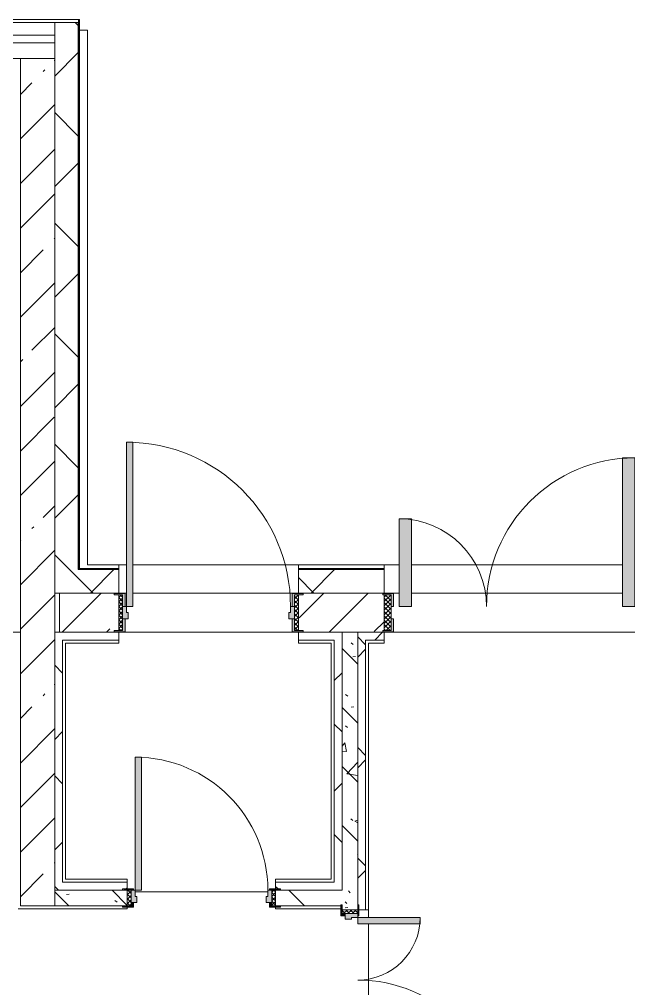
# Model space of a CAD drawing. Header units: millimetres. Extents: x -4005 to 195566, y -8553 to 29000.
# Drawn here: x 145437 to 149338, y 21150 to 27350 of the extents above; entities that cross this region are included whole.
import ezdxf

# ---------------------------------------------------------------- set-up
doc = ezdxf.new("R2010")
doc.units = ezdxf.units.MM
for name, color, linetype, lineweight, true_color in [('A-DOOR-2', 7, 'Continuous', 5, 0xaaaaaa), ('A-DOOR-3', 7, 'Continuous', 5, 0xe2e2e2), ('A-DOOR-FRAM-2', 7, 'Continuous', 5, 0xe2e2e2), ('A-DOOR-FRAM-3', 7, 'Continuous', 5, 0xaaaaaa), ('A-FLOR-2', 7, 'Continuous', 5, 0xaaaaaa), ('I-WALL-8', 7, 'Continuous', 5, 0x787878)]:
    doc.layers.add(name, color=color, linetype=linetype, lineweight=lineweight, true_color=true_color)
for name, color, linetype, lineweight in [('A-WALL', 7, 'Continuous', 9), ('A-WALL-2', 7, 'Continuous', 5), ('I-WALL-6', 7, 'Continuous', 5)]:
    doc.layers.add(name, color=color, linetype=linetype, lineweight=lineweight)
pattern_1 = [(45, (60693.44, 0), (-353.5534, 353.5534), []), (135, (60693.44, 0), (-353.5534, -353.5534), [])]
pattern_2 = [(45, (60693.44, 0), (-285.1231, 285.1231), []), (45, (60978.57, 0), (-285.1231, 285.1231), [504.031, -100.806, 16.764, -84.042])]
pattern_3 = [(135, (60693.44, 0), (-377.1708, -377.1708), [533.4, -88.9, 17.78, -88.9]), (135, (60693.44, 376.94), (-377.1708, -377.1708), []), (50, (60693.44, 0), (637.6445, -55.7866), [66.675, -733.425]), (355, (60693.44, 0), (-123.3494, 668.699), [53.34, -586.74]), (100.451, (60746.6, -4.65), (514.299, 612.908), [56.665, -623.315]), (46.184, (60693.44, 177.8), (948.7764, -147.15), [100.012, -1100.137]), (96.636, (60772.5, 165.5), (830.909, 865.997), [84.998, -934.973]), (351.184, (60693.4, 177.8), (830.918, 865.988), [80.01, -880.11]), (21, (60782.34, 133.35), (530.6506, -357.9283), [66.675, -733.425]), (326, (60782.34, 133.35), (216.308, 644.6585), [53.34, -586.74]), (71.451, (60826.57, 103.5), (746.9596, 286.7243), [56.665, -623.315]), (37.5, (60693.44, 0), (10.81053, 295.9426), [16.764, -562.864, 16.764, -578.866, -588.962]), (37.5, (60693.44, 0), (10.81053, 295.9426), [-1175.258, 16.764, -572.198]), (7.5, (60693.44, 0), (233.8692, 350.6318), [16.764, -322.834, 16.764, -549.529, -224.472]), (7.5, (60693.44, 0), (233.8692, 350.6318), [-905.891, 16.764, -207.708]), (327.5, (60495.2, 0), (474.5678, -20.0513), [16.764, -205.486, 16.764, -676.656, -920.115]), (327.5, (60495.2, 0), (474.5678, -20.0513), [-915.67, 16.764, -903.351]), (317.5, (60406.3, 0), (518.4522, 88.9934), [16.764, -272.161, 16.764, -443.738, -653.415]), (317.5, (60406.3, 0), (518.4522, 88.9934), [-749.427, 16.764, -636.651])]

# ---------------------------------------------------------------- blocks, each defined once
blk = doc.blocks.new('110_Дверь_СКБ_2Ст_Внутренняя - ДН-7д_л__ ДОО_Дв_1450x2100h_Загрузочная_ Помещение холодильных камер-21737406-1_4_1_птичка')
at = {"layer": 'A-DOOR-2'}
h = blk.add_hatch(dxfattribs=at)
h.set_pattern_fill('FP_180', color=256, style=0, pattern_type=2)
h.set_pattern_definition([(135, (1471.41, 189.685), (-14.14214, -14.14214), []), (225, (1471.41, 189.685), (14.14214, -14.14214), [])])
h.paths.add_polyline_path([(818.2, -115), (862.5, -115), (862.5, 115), (817.5, 115), (817.5, -115)])
at = {"layer": 'A-DOOR-3'}
for points in [[(687.5, 40), (767.5, 40), (767.5, 990), (687.5, 990), (687.5, 92.1)], [(-742.5, 40), (-662.5, 40), (-662.5, 600), (-742.5, 600), (-742.5, 125)]]:
    blk.add_hatch(color=256, dxfattribs=at).paths.add_polyline_path(points)
h = blk.add_hatch(color=256, dxfattribs=at)
h.paths.add_polyline_path([(817.5, 40), (818.2, 115), (872.5, 115), (872.5, 123), (802.5, 123), (802.5, 40), (812.5, 40)])
h.paths.add_polyline_path([(-777.5, 40), (-777.5, 123), (-847.5, 123), (-844.3, 115), (-792.5, 115), (-792.5, 40)])
h = blk.add_hatch(color=256, dxfattribs=at)
h.paths.add_polyline_path([(872.5, -123), (872.5, -115), (817.5, -115), (812.5, -40), (802.5, -40), (802.5, -123), (862.5, -123)])
h.paths.add_polyline_path([(-792.5, -123), (-777.5, -123), (-777.5, -40), (-792.5, -40), (-792.5, -115), (-847.5, -115), (-842.5, -123), (-794.1, -123)])
at = {"layer": 'A-DOOR-FRAM-3'}
h = blk.add_hatch(dxfattribs=at)
h.set_pattern_fill('FP_181', color=256, style=0, pattern_type=2)
h.set_pattern_definition([(45, (-651.384, 189.685), (-14.1421, 14.1421), []), (135, (-651.384, 189.685), (-14.1421, -14.1421), [])])
h.paths.add_polyline_path([(-792.5, -115), (-792.5, 115), (-837.5, 115), (-837.5, -115)])
at = {"layer": 'A-DOOR-2'}
for p, q in [((767.5, 990), (687.5, 990)), ((687.5, 990), (687.5, 40)), ((767.5, 40), (767.5, 990)), ((-742.5, 600), (-742.5, 40)), ((-662.5, 600), (-742.5, 600)), ((-662.5, 40), (-662.5, 600)), ((-777.5, 123), (-847.5, 123)), ((-847.5, 123), (-847.5, 115)), ((-847.5, 115), (-792.5, 115)), ((-792.5, 115), (-792.5, 40)), ((-777.5, 40), (-777.5, 123)), ((872.5, 123), (802.5, 123)), ((802.5, 123), (802.5, 40)), ((817.5, 40), (817.5, 115)), ((817.5, 115), (872.5, 115)), ((872.5, 115), (872.5, 123)), ((-792.5, 40), (-777.5, 40)), ((-742.5, 40), (-662.5, 40)), ((687.5, 40), (767.5, 40)), ((802.5, 40), (817.5, 40)), ((-777.5, -40), (-792.5, -40)), ((-792.5, -40), (-792.5, -115)), ((-777.5, -123), (-777.5, -40)), ((817.5, -40), (802.5, -40)), ((802.5, -40), (802.5, -123)), ((817.5, -115), (817.5, -40)), ((-847.5, -115), (-847.5, -123)), ((-792.5, -115), (-847.5, -115)), ((-847.5, -123), (-777.5, -123)), ((802.5, -123), (872.5, -123)), ((872.5, -115), (817.5, -115)), ((872.5, -123), (872.5, -115))]:
    blk.add_line(p, q, dxfattribs=at)
for centre, radius, start, end in [((767.5, 40), 950, 90, 180), ((-742.5, 40), 560, 0, 90)]:
    blk.add_arc(centre, radius, start, end, dxfattribs=at)
at = {"layer": 'A-DOOR-FRAM-3'}
for p, q in [((-792.5, 115), (-837.5, 115)), ((-837.5, 115), (-837.5, -115)), ((-792.5, -115), (-792.5, 115)), ((862.5, 115), (817.5, 115)), ((817.5, 115), (817.5, -115)), ((862.5, -115), (862.5, 115)), ((-837.5, -115), (-792.5, -115)), ((817.5, -115), (862.5, -115))]:
    blk.add_line(p, q, dxfattribs=at)
blk = doc.blocks.new('110_Дверь_СКБ_1Ст_Внутренняя1 - ДН-6д_ ДОО_Дв_1150x2100-24253098-1_4_1_птичка')
at = {"layer": 'A-DOOR-2'}
h = blk.add_hatch(dxfattribs=at)
h.set_pattern_fill('FP_184', color=256, style=0, pattern_type=2)
h.set_pattern_definition([(135, (1726.41, 189.685), (-14.14214, -14.14214), []), (225, (1726.41, 189.685), (14.14214, -14.14214), [])])
h.paths.add_polyline_path([(587.5, -115), (587.5, 115), (562.5, 115), (562.5, -115)])
at = {"layer": 'A-DOOR-3'}
h = blk.add_hatch(color=256, dxfattribs=at)
h.paths.add_polyline_path([(-537.5, 40), (-522.5, 40), (-522.5, 123), (-592.5, 123), (-592.5, 115), (-537.5, 115), (-537.5, 102.5)])
h.paths.add_polyline_path([(562.5, 40), (562.5, 115), (617.5, 115), (617.5, 123), (547.5, 123), (547.5, 40)])
h = blk.add_hatch(color=256, dxfattribs=at)
h.paths.add_polyline_path([(-502.5, -40), (-502.5, 0), (-512.5, 0), (-512.5, 40), (-537.5, 40), (-537.5, -40), (-512.5, -40)])
h.paths.add_polyline_path([(562.5, -40), (562.5, 40), (537.5, 40), (537.5, 0), (527.5, 0), (527.5, -40), (537.5, -40)])
h = blk.add_hatch(color=256, dxfattribs=at)
h.paths.add_polyline_path([(617.5, -123), (617.5, -115), (562.5, -115), (562.5, -40), (547.5, -40), (547.5, -123), (587.5, -123)])
h.paths.add_polyline_path([(-537.5, -123), (-522.5, -119.1), (-522.5, -40), (-537.5, -40), (-537.5, -115), (-592.5, -115), (-592.5, -123), (-548.9, -123)])
at = {"layer": 'A-DOOR-FRAM-2'}
blk.add_hatch(color=256, dxfattribs=at).paths.add_polyline_path([(-472.5, 40), (-472.5, 1090), (-512.5, 1090), (-512.5, 40)])
at = {"layer": 'A-DOOR-FRAM-3'}
h = blk.add_hatch(dxfattribs=at)
h.set_pattern_fill('FP_185', color=256, style=0, pattern_type=2)
h.set_pattern_definition([(45, (-396.384, 189.685), (-14.1421, 14.1421), []), (135, (-396.384, 189.685), (-14.1421, -14.1421), [])])
h.paths.add_polyline_path([(-537.5, -115), (-537.5, 115), (-562.5, 115), (-562.5, -115)])
at = {"layer": 'A-DOOR-2'}
for p, q in [((-512.5, 1090), (-512.5, 40)), ((-472.5, 1090), (-512.5, 1090)), ((-472.5, 40), (-472.5, 1090)), ((-522.5, 123), (-592.5, 123)), ((-592.5, 123), (-592.5, 115)), ((-592.5, 115), (-537.5, 115)), ((-537.5, 115), (-537.5, 40)), ((-522.5, 40), (-522.5, 123)), ((617.5, 123), (547.5, 123)), ((547.5, 123), (547.5, 40)), ((562.5, 40), (562.5, 115)), ((562.5, 115), (617.5, 115)), ((617.5, 115), (617.5, 123)), ((-537.5, 40), (-522.5, 40)), ((-512.5, 40), (-472.5, 40)), ((547.5, 40), (562.5, 40)), ((-522.5, -40), (-537.5, -40)), ((-537.5, -40), (-537.5, -115)), ((-522.5, -123), (-522.5, -40)), ((562.5, -40), (547.5, -40)), ((547.5, -40), (547.5, -123)), ((562.5, -115), (562.5, -40)), ((-592.5, -115), (-592.5, -123)), ((-537.5, -115), (-592.5, -115)), ((-592.5, -123), (-522.5, -123)), ((547.5, -123), (617.5, -123)), ((617.5, -115), (562.5, -115)), ((617.5, -123), (617.5, -115))]:
    blk.add_line(p, q, dxfattribs=at)
blk.add_arc((-512.5, 40), 1050, 360, 90, dxfattribs=at)
at = {"layer": 'A-DOOR-FRAM-3'}
for p, q in [((-537.5, 115), (-562.5, 115)), ((-562.5, 115), (-562.5, -115)), ((-537.5, -115), (-537.5, 115)), ((587.5, 115), (562.5, 115)), ((562.5, 115), (562.5, -115)), ((587.5, -115), (587.5, 115)), ((-512.5, 40), (-537.5, 40)), ((-537.5, 40), (-537.5, -40)), ((-512.5, 0), (-512.5, 40)), ((-502.5, 0), (-512.5, 0)), ((-502.5, -40), (-502.5, 0)), ((537.5, 0), (527.5, 0)), ((527.5, 0), (527.5, -40)), ((537.5, 40), (537.5, 0)), ((562.5, 40), (537.5, 40)), ((562.5, -40), (562.5, 40)), ((-537.5, -40), (-502.5, -40)), ((527.5, -40), (562.5, -40)), ((-562.5, -115), (-537.5, -115)), ((562.5, -115), (587.5, -115))]:
    blk.add_line(p, q, dxfattribs=at)
blk = doc.blocks.new('110_Дверь_СКБ_1Ст_Внутренняя1 - Д-8_п_ 950x2100h_охрана 2-32213875-1_4_1_птичка')
at = {"layer": 'A-DOOR-2'}
h = blk.add_hatch(dxfattribs=at)
h.set_pattern_fill('FP_186', color=256, style=0, pattern_type=2)
h.set_pattern_definition([(135, (1826.41, 114.685), (-14.14214, -14.14214), []), (225, (1826.41, 114.685), (14.14214, -14.14214), [])])
h.paths.add_polyline_path([(487.5, -50), (487.5, 50), (462.5, 50), (465.3, -50)])
at = {"layer": 'A-DOOR-3'}
h = blk.add_hatch(color=256, dxfattribs=at)
h.paths.add_polyline_path([(-437.5, -30), (-402.5, -30), (-402.5, 10), (-412.5, 10), (-412.5, 50), (-437.5, 50), (-437.5, 40)])
h.paths.add_polyline_path([(462.5, -30), (462.5, 50), (437.5, 50), (437.5, 10), (427.5, 10), (427.5, -30), (437.5, -30)])
at = {"layer": 'A-DOOR-FRAM-2'}
for points in [[(-372.5, 50), (-372.5, 900), (-412.5, 900), (-412.5, 50)], [(-460, 50), (-422.5, 50), (-422.5, 58), (-492.5, 53.6), (-492.5, 50), (-462.5, 50)], [(487.5, 50), (517.5, 50), (517.5, 58), (447.5, 58), (447.5, 50), (474.8, 50)], [(-492.5, -58), (-422.5, -58), (-422.5, -50), (-492.5, -50)], [(-422.5, -50), (-422.5, -30), (-437.5, -30), (-437.5, -50)], [(462.5, -50), (462.5, -30), (447.5, -30), (447.5, -50)], [(517.5, -58), (517.5, -50), (447.5, -50), (447.5, -58), (494.1, -58)]]:
    blk.add_hatch(color=256, dxfattribs=at).paths.add_polyline_path(points)
at = {"layer": 'A-DOOR-FRAM-3'}
h = blk.add_hatch(dxfattribs=at)
h.set_pattern_fill('FP_187', color=256, style=0, pattern_type=2)
h.set_pattern_definition([(45, (-296.384, 114.685), (-14.1421, 14.1421), []), (135, (-296.384, 114.685), (-14.1421, -14.1421), [])])
h.paths.add_polyline_path([(-437.5, -50), (-437.5, 50), (-462.5, 50), (-462.5, -50), (-456.3, -50)])
at = {"layer": 'A-DOOR-2'}
for p, q in [((-412.5, 900), (-412.5, 50)), ((-372.5, 900), (-412.5, 900)), ((-372.5, 50), (-372.5, 900)), ((-412.5, 50), (-372.5, 50))]:
    blk.add_line(p, q, dxfattribs=at)
blk.add_arc((-412.5, 50), 850, 360, 90, dxfattribs=at)
at = {"layer": 'A-DOOR-FRAM-3'}
for p, q in [((-422.5, 58), (-492.5, 58)), ((-492.5, 58), (-492.5, 50)), ((-492.5, 50), (-422.5, 50)), ((-437.5, 50), (-462.5, 50)), ((-462.5, 50), (-462.5, -50)), ((-412.5, 50), (-437.5, 50)), ((-437.5, 50), (-437.5, -30)), ((-437.5, -50), (-437.5, 50)), ((-422.5, 50), (-437.5, 50)), ((-437.5, 50), (-437.5, 49)), ((-437.5, 49), (-422.5, 49)), ((-422.5, 50), (-422.5, 58)), ((-422.5, 49), (-422.5, 50)), ((-412.5, 10), (-412.5, 50)), ((-402.5, 10), (-412.5, 10)), ((-402.5, -30), (-402.5, 10)), ((437.5, 10), (427.5, 10)), ((427.5, 10), (427.5, -30)), ((437.5, 50), (437.5, 10)), ((462.5, 50), (437.5, 50)), ((517.5, 58), (447.5, 58)), ((447.5, 58), (447.5, 50)), ((462.5, 50), (447.5, 50)), ((447.5, 50), (447.5, 49)), ((447.5, 50), (517.5, 50)), ((447.5, 49), (462.5, 49)), ((462.5, -30), (462.5, 50)), ((487.5, 50), (462.5, 50)), ((462.5, 50), (462.5, -50)), ((462.5, 49), (462.5, 50)), ((487.5, -50), (487.5, 50)), ((517.5, 50), (517.5, 58)), ((-422.5, -50), (-492.5, -50)), ((-492.5, -50), (-492.5, -58)), ((-492.5, -58), (-422.5, -58)), ((-462.5, -50), (-437.5, -50)), ((-437.5, -30), (-402.5, -30)), ((-422.5, -30), (-437.5, -30)), ((-437.5, -30), (-437.5, -50)), ((-437.5, -50), (-422.5, -50)), ((-422.5, -50), (-422.5, -30)), ((-422.5, -58), (-422.5, -50)), ((427.5, -30), (462.5, -30)), ((462.5, -30), (447.5, -30)), ((447.5, -30), (447.5, -50)), ((447.5, -50), (462.5, -50)), ((517.5, -50), (447.5, -50)), ((447.5, -50), (447.5, -58)), ((447.5, -58), (517.5, -58)), ((462.5, -50), (462.5, -30)), ((462.5, -50), (487.5, -50)), ((517.5, -58), (517.5, -50))]:
    blk.add_line(p, q, dxfattribs=at)
blk = doc.blocks.new('110_Дверь_СКБ_2Ст - Д-10а_ СОШ_Дв_1450x2100h_Горячий цех-25784455-1_4_1_птичка')
at = {"layer": 'A-DOOR-2'}
h = blk.add_hatch(dxfattribs=at)
h.set_pattern_fill('FP_191', color=256, style=0, pattern_type=2)
h.set_pattern_definition([(135, (1601.41, 114.685), (-14.14214, -14.14214), []), (225, (1601.41, 114.685), (14.14214, -14.14214), [])])
h.paths.add_polyline_path([(712.5, 50), (687.5, 50), (687.5, -50), (712.5, -50)])
at = {"layer": 'A-DOOR-3'}
for points in [[(662.5, 100), (662.5, 950), (622.5, 950), (622.5, 50), (662.5, 50)], [(-597.5, 98.9), (-597.5, 450), (-637.5, 450), (-637.5, 50), (-597.5, 50)]]:
    blk.add_hatch(color=256, dxfattribs=at).paths.add_polyline_path(points)
h = blk.add_hatch(color=256, dxfattribs=at)
h.paths.add_polyline_path([(687.5, -30), (687.5, 50), (662.5, 50), (662.5, 10), (652.5, 10), (652.5, -30), (662.5, -30)])
h.paths.add_polyline_path([(-627.5, -6), (-627.5, 10), (-637.5, 10), (-637.5, 50), (-662.5, 50), (-662.5, -30), (-627.5, -28.9)])
at = {"layer": 'A-DOOR-FRAM-2'}
for points in [[(-647.5, 58), (-717.5, 58), (-712.5, 50), (-647.5, 50)], [(742.5, 58), (672.5, 58), (672.5, 50), (742.5, 50)], [(-647.5, -50), (-717.5, -53.5), (-712.5, -58), (-647.5, -58)], [(-647.5, -30), (-662.5, -30), (-662.5, -50), (-647.5, -50)], [(687.5, -30), (672.5, -30), (672.5, -50), (687.5, -50)], [(742.5, -50), (672.5, -50), (672.5, -58), (742.5, -58)]]:
    blk.add_hatch(color=256, dxfattribs=at).paths.add_polyline_path(points)
at = {"layer": 'A-DOOR-FRAM-3'}
h = blk.add_hatch(dxfattribs=at)
h.set_pattern_fill('FP_192', color=256, style=0, pattern_type=2)
h.set_pattern_definition([(45, (-521.384, 114.685), (-14.1421, 14.1421), []), (135, (-521.384, 114.685), (-14.1421, -14.1421), [])])
h.paths.add_polyline_path([(-662.5, -24.2), (-662.5, 50), (-687.5, 50), (-687.5, -50), (-662.5, -50)])
at = {"layer": 'A-DOOR-2'}
for p, q in [((662.5, 950), (622.5, 950)), ((622.5, 950), (622.5, 50)), ((662.5, 50), (662.5, 950)), ((-637.5, 450), (-637.5, 50)), ((-597.5, 450), (-637.5, 450)), ((-597.5, 50), (-597.5, 450)), ((-637.5, 50), (-597.5, 50)), ((622.5, 50), (662.5, 50))]:
    blk.add_line(p, q, dxfattribs=at)
for centre, radius, start, end in [((662.5, 50), 900, 90, 180), ((-637.5, 50), 400, 0, 90)]:
    blk.add_arc(centre, radius, start, end, dxfattribs=at)
at = {"layer": 'A-DOOR-FRAM-3'}
for p, q in [((-647.5, 58), (-717.5, 58)), ((-717.5, 58), (-717.5, 50)), ((-717.5, 50), (-647.5, 50)), ((-662.5, 50), (-687.5, 50)), ((-687.5, 50), (-687.5, -50)), ((-637.5, 50), (-662.5, 50)), ((-662.5, 50), (-662.5, -30)), ((-662.5, -50), (-662.5, 50)), ((-647.5, 50), (-647.5, 58)), ((-637.5, 10), (-637.5, 50)), ((-627.5, 10), (-637.5, 10)), ((-627.5, -30), (-627.5, 10)), ((662.5, 10), (652.5, 10)), ((652.5, 10), (652.5, -30)), ((662.5, 50), (662.5, 10)), ((687.5, 50), (662.5, 50)), ((742.5, 58), (672.5, 58)), ((672.5, 58), (672.5, 50)), ((672.5, 50), (742.5, 50)), ((687.5, -30), (687.5, 50)), ((712.5, 50), (687.5, 50)), ((687.5, 50), (687.5, -50)), ((712.5, -50), (712.5, 50)), ((742.5, 50), (742.5, 58)), ((-647.5, -50), (-717.5, -50)), ((-717.5, -50), (-717.5, -58)), ((-717.5, -58), (-647.5, -58)), ((-687.5, -50), (-662.5, -50)), ((-662.5, -30), (-627.5, -30)), ((-647.5, -30), (-662.5, -30)), ((-662.5, -30), (-662.5, -50)), ((-662.5, -50), (-647.5, -50)), ((-647.5, -50), (-647.5, -30)), ((-647.5, -58), (-647.5, -50)), ((652.5, -30), (687.5, -30)), ((687.5, -30), (672.5, -30)), ((672.5, -30), (672.5, -50)), ((672.5, -50), (687.5, -50)), ((742.5, -50), (672.5, -50)), ((672.5, -50), (672.5, -58)), ((672.5, -58), (742.5, -58)), ((687.5, -50), (687.5, -30)), ((687.5, -50), (712.5, -50)), ((742.5, -58), (742.5, -50))]:
    blk.add_line(p, q, dxfattribs=at)

msp = doc.modelspace()

# ---------------------------------------------------------------- hatches: boundary and pattern name
at = {"layer": 'A-WALL-2'}
h = msp.add_hatch(dxfattribs=at)
h.set_pattern_fill('FP_172', color=256, style=0, pattern_type=2)
h.set_pattern_definition(pattern_1)
h.paths.add_polyline_path([(145693.4, 23680), (145813.4, 23680), (145813.4, 27330), (145663.4, 27330), (145663.4, 23680)])
h = msp.add_hatch(dxfattribs=at)
h.set_pattern_fill('FP_172', color=256, style=0, pattern_type=2)
h.set_pattern_definition(pattern_1)
h.paths.add_polyline_path([(145443.4, 27200), (145663.4, 27200), (145663.4, 27250), (141043.4, 27250), (141043.4, 27200), (145441.7, 27200)])
h.paths.add_polyline_path([(127803.4, 27200), (127803.4, 27250), (126853.4, 27250), (126853.4, 27200), (127453.4, 27200)])
h.paths.add_polyline_path([(131003.4, 27200), (131503.4, 27200), (131503.4, 27250), (128903.4, 27250), (128903.4, 27200), (128977.5, 27200)])
h.paths.add_polyline_path([(133603.4, 27200), (134943.4, 27200), (134943.4, 27250), (133603.4, 27250), (133603.4, 27210)])
h.paths.add_polyline_path([(137943.4, 27200), (137943.4, 27250), (137043.4, 27250), (137043.4, 27200), (137443.4, 27200)])
h.paths.add_polyline_path([(121453.4, 27200), (121753.4, 27200), (121753.4, 27250), (120698.4, 27250), (120698.4, 27200)])
h.paths.add_polyline_path([(118398.4, 27200), (118398.4, 27250), (117553.4, 27250), (117553.4, 27200), (118243.4, 27200)])
h.paths.add_polyline_path([(114853.4, 27200), (115453.4, 27200), (115453.4, 27250), (114553.4, 27250), (114553.4, 27200)])
h.paths.add_polyline_path([(112196.6, 27200), (112453.4, 27200), (112453.4, 27250), (111553.4, 27250), (111553.4, 27200)])
h.paths.add_polyline_path([(109050.2, 27200), (109453.4, 27200), (109453.4, 27250), (108353.4, 27250), (108353.4, 27200), (108853.4, 27200)])
h.paths.add_polyline_path([(103806.2, 27200), (105253.4, 27200), (105253.4, 27250), (102853.4, 27250), (102853.4, 27200), (103473.4, 27200)])
h = msp.add_hatch(dxfattribs=at)
h.set_pattern_fill('FP_172', color=256, style=0, pattern_type=2)
h.set_pattern_definition(pattern_1)
h.paths.add_polyline_path([(103453.4, 27100), (105253.4, 27100), (105253.4, 27200), (102853.4, 27200), (102853.4, 27100)])
h.paths.add_polyline_path([(114553.4, 27100), (115453.4, 27100), (115453.4, 27200), (114553.4, 27200), (114553.4, 27140)])
h.paths.add_polyline_path([(144793.4, 27100), (145663.4, 27100), (145658.9, 27200), (141043.4, 27198.1), (141043.4, 27100), (144709.5, 27100)])
h.paths.add_polyline_path([(112293.4, 27100), (112453.4, 27100), (112453.4, 27200), (111553.4, 27200), (111553.4, 27100), (112196.6, 27100)])
h.paths.add_polyline_path([(117553.4, 27100), (118398.4, 27100), (118398.4, 27200), (117553.4, 27200), (117553.4, 27140)])
h.paths.add_polyline_path([(120698.4, 27100), (121753.4, 27100), (121753.4, 27200), (120698.4, 27200), (120698.4, 27140)])
h.paths.add_polyline_path([(126853.4, 27100), (127771.4, 27102), (127771.4, 27110), (127803.4, 27110), (127803.4, 27200), (126853.4, 27200), (126853.4, 27140)])
h.paths.add_polyline_path([(109453.4, 27100), (109453.4, 27200), (108353.4, 27200), (108353.4, 27100), (109050.2, 27100)])
h.paths.add_polyline_path([(137443.4, 27100), (137943.4, 27100), (137943.4, 27200), (137043.4, 27200), (137043.4, 27100), (137367.9, 27100)])
h.paths.add_polyline_path([(134233.4, 27100), (134943.4, 27100), (134943.4, 27200), (133603.4, 27200), (133603.4, 27100), (134221.5, 27100)])
h.paths.add_polyline_path([(128903.4, 27100), (131503.4, 27100), (131503.4, 27200), (128903.4, 27200), (128903.4, 27110), (128935.4, 27110), (128935.4, 27102), (128903.4, 27102)])
h = msp.add_hatch(dxfattribs=at)
h.set_pattern_fill('FP_172', color=256, style=0, pattern_type=2)
h.set_pattern_definition(pattern_1)
h.paths.add_polyline_path([(146073.4, 23680), (146073.4, 23830), (145813.4, 23830), (145813.4, 23680), (145821.4, 23680)])
h.paths.add_polyline_path([(147331.5, 23680), (147773.4, 23680), (147773.4, 23830), (147223.4, 23830), (147223.4, 23680)])
h.paths.add_polyline_path([(149548.4, 23680), (149703.4, 23680), (149700.4, 23830), (149473.4, 23830), (149473.4, 23680)])
at = {"layer": 'I-WALL-6'}
h = msp.add_hatch(dxfattribs=at)
h.set_pattern_fill('FP_153', color=256, style=0, pattern_type=2)
h.set_pattern_definition(pattern_2)
h.paths.add_polyline_path([(145663.4, 21680), (145663.4, 27100), (145443.4, 27100), (145443.4, 21680), (145563.4, 21680)])
h = msp.add_hatch(dxfattribs=at)
h.set_pattern_fill('FP_153', color=256, style=0, pattern_type=2)
h.set_pattern_definition(pattern_2)
h.paths.add_polyline_path([(149853.4, 23430), (149853.4, 23680), (149483.4, 23678), (149483.4, 23670), (149473.4, 23670), (149473.4, 23440), (149483.4, 23440), (149483.4, 23432), (149724.2, 23430)])
h.paths.add_polyline_path([(145693.4, 23430), (146043.4, 23432), (146043.4, 23440), (146073.4, 23440), (146073.4, 23670), (146043.4, 23670), (146043.4, 23678), (145693.4, 23680)])
h.paths.add_polyline_path([(147223.4, 23430), (147763.4, 23434), (147763.4, 23440), (147773.4, 23440), (147769.4, 23670), (147763.4, 23670.7), (147763.4, 23678), (147253.4, 23678), (147253.4, 23670), (147223.4, 23670), (147223.4, 23440), (147253.4, 23440), (147253.4, 23432), (147223.4, 23432)])
h = msp.add_hatch(dxfattribs=at)
h.set_pattern_fill('FP_172', color=256, style=0, pattern_type=2)
h.set_pattern_definition(pattern_1)
h.paths.add_polyline_path([(145713.4, 21830), (145713.4, 23430), (145663.4, 23430), (145663.4, 21830), (145713.2, 21830)])
h = msp.add_hatch(dxfattribs=at)
h.set_pattern_fill('FP_172', color=256, style=0, pattern_type=2)
h.set_pattern_definition(pattern_1)
h.paths.add_polyline_path([(147453.4, 21780), (147503.4, 21780), (147503.4, 23430), (147453.4, 23430), (147453.4, 21785.6)])
h = msp.add_hatch(dxfattribs=at)
h.set_pattern_fill('FP_172', color=256, style=0, pattern_type=2)
h.set_pattern_definition(pattern_1)
h.paths.add_polyline_path([(147603.4, 19300), (147653.4, 19300), (147653.4, 20255), (147611.4, 20255), (147611.4, 20225), (147603.4, 20225), (147603.4, 19350)])
h.paths.add_polyline_path([(147653.4, 21655), (147653.4, 23430), (147603.4, 23430), (147603.6, 21685), (147611.4, 21680), (147611.4, 21655)])
h = msp.add_hatch(dxfattribs=at)
h.set_pattern_fill('FP_172', color=256, style=0, pattern_type=2)
h.set_pattern_definition(pattern_1)
h.paths.add_polyline_path([(147653.4, 23380), (147773.4, 23380), (147773.4, 23430), (147653.4, 23430)])
h = msp.add_hatch(dxfattribs=at)
h.set_pattern_fill('FP_172', color=256, style=0, pattern_type=2)
h.set_pattern_definition(pattern_1)
h.paths.add_polyline_path([(146073.4, 21780), (146098.1, 21783.6), (146098.1, 21788), (146128.1, 21788), (146128.1, 21830), (145663.4, 21830), (145663.4, 21780), (146053.1, 21780)])
h.paths.add_polyline_path([(147433.4, 21780), (147453.4, 21780), (147453.4, 21830), (147078.1, 21830), (147078.1, 21788), (147108.1, 21788), (147108.1, 21780), (147400, 21780)])
at = {"layer": 'I-WALL-8'}
h = msp.add_hatch(dxfattribs=at)
h.set_pattern_fill('FP_179', color=256, style=0, pattern_type=2)
h.set_pattern_definition(pattern_3)
h.paths.add_polyline_path([(147603.4, 21780), (147603.4, 23430), (147503.4, 23430), (147503.4, 21780), (147549.6, 21780)])
h = msp.add_hatch(dxfattribs=at)
h.set_pattern_fill('FP_179', color=256, style=0, pattern_type=2)
h.set_pattern_definition(pattern_3)
h.paths.add_polyline_path([(147089, 21680), (147603.4, 21685), (147603.4, 21780), (147078.1, 21780), (147078.1, 21680)])
h.paths.add_polyline_path([(145713.4, 21680), (146128.1, 21680), (146128.1, 21780), (145663.4, 21780), (145663.4, 21680), (145703.4, 21680)])
h = msp.add_hatch(dxfattribs=at)
h.set_pattern_fill('FP_179', color=256, style=0, pattern_type=2)
h.set_pattern_definition(pattern_3)
h.paths.add_polyline_path([(147603.4, 20030), (147603.4, 20255), (147503.4, 20255), (147503.4, 20030)])
h.paths.add_polyline_path([(147603.4, 21655), (147603.4, 21680), (147503.4, 21680), (147503.4, 21655), (147532.7, 21655)])

# ---------------------------------------------------------------- linework, layer by layer
at = {"layer": 'A-FLOR-2'}
for p, q in [((145443.4, 23430), (145393.4, 23430)), ((147028.1, 21770), (146178.1, 21770)), ((146128.1, 21660), (145429.4, 21660)), ((146128.1, 21672), (146128.1, 21660)), ((147078.1, 21660), (147078.1, 21672)), ((147495.4, 21660), (147078.1, 21660)), ((147673.4, 21605), (147673.4, 21655)), ((147673.4, 20345), (147673.4, 21565))]:
    msp.add_line(p, q, dxfattribs=at)
at = {"layer": 'A-WALL'}
for p, q in [((145816.4, 27350), (145816.4, 23833)), ((145816.4, 27330), (141043.4, 27330)), ((145663.4, 27100), (145663.4, 27330)), ((145813.4, 23830), (145813.4, 27330)), ((145663.4, 27250), (141043.4, 27250)), ((145663.4, 27200), (141043.4, 27200)), ((145813.4, 23830), (146073.4, 23830)), ((145816.4, 23833), (146073.4, 23833)), ((147223.4, 23833), (147773.4, 23833)), ((147223.4, 23830), (147773.4, 23830)), ((145813.4, 23680), (146073.4, 23680)), ((147773.4, 23680), (147223.4, 23680)), ((146073.4, 23430), (145713.4, 23430)), ((145713.4, 23380), (145713.4, 21830)), ((145713.4, 23380), (146073.4, 23380)), ((147453.4, 23430), (147223.4, 23430)), ((147223.4, 23380), (147453.4, 23380)), ((147453.4, 21830), (147453.4, 23380)), ((147603.4, 23430), (147503.4, 23430)), ((147773.4, 23430), (147653.4, 23430)), ((147653.4, 21655), (147653.4, 23380)), ((147653.4, 23380), (147773.4, 23380)), ((145713.4, 21830), (146128.1, 21830)), ((147078.1, 21830), (147453.4, 21830)), ((146098.1, 21780), (145663.4, 21780)), ((145663.4, 21780), (145663.4, 21680)), ((147108.1, 21780), (147453.4, 21780))]:
    msp.add_line(p, q, dxfattribs=at)
at = {"layer": 'A-WALL-2'}
for p, q in [((145663.4, 27350), (137043.4, 27350)), ((145821.4, 27350), (145663.4, 27350)), ((145821.4, 23838), (145821.4, 27350)), ((145821.4, 27280), (145873.4, 27280)), ((145873.4, 27280), (145873.4, 23860)), ((141343.4, 27100), (145663.4, 27100)), ((145663.4, 27100), (145663.4, 23680)), ((146073.4, 23838), (145821.4, 23838)), ((145873.4, 23860), (146123.4, 23860)), ((146073.4, 23680), (146073.4, 23860)), ((146163.4, 23860), (147868.4, 23860)), ((147223.4, 23860), (147223.4, 23680)), ((147773.4, 23838), (147223.4, 23838)), ((147773.4, 23680), (147773.4, 23860)), ((147948.4, 23860), (149298.4, 23860)), ((145663.4, 23680), (145693.4, 23680))]:
    msp.add_line(p, q, dxfattribs=at)
at = {"layer": 'I-WALL-6'}
for p, q in [((145443.4, 27100), (145443.4, 21680)), ((145663.4, 27100), (145443.4, 27100)), ((145663.4, 27100), (145663.4, 21780)), ((145813.4, 23680), (145693.4, 23680)), ((145693.4, 23680), (145693.4, 23430)), ((146073.4, 23680), (146123.4, 23680)), ((146163.4, 23680), (147223.4, 23680)), ((147773.4, 23680), (147868.4, 23680)), ((147948.4, 23680), (149298.4, 23680)), ((145693.4, 23430), (145663.4, 23430)), ((145693.4, 23430), (145713.4, 23430)), ((147223.4, 23430), (146073.4, 23430)), ((146073.4, 23360), (146073.4, 23430)), ((147223.4, 23430), (147223.4, 23360)), ((147503.4, 23430), (147453.4, 23430)), ((147503.4, 23430), (147503.4, 21780)), ((147603.4, 21685), (147603.4, 23430)), ((147653.4, 23430), (147603.4, 23430)), ((149473.4, 23430), (147773.4, 23430)), ((147773.4, 23360), (147773.4, 23430)), ((145733.4, 21850), (145733.4, 23360)), ((145733.4, 23360), (146073.4, 23360)), ((147223.4, 23360), (147433.4, 23360)), ((147433.4, 23360), (147433.4, 21850)), ((147673.4, 21655), (147673.4, 23360)), ((147673.4, 23360), (147773.4, 23360)), ((146128.1, 21850), (145733.4, 21850)), ((146128.1, 21788), (146128.1, 21850)), ((147433.4, 21850), (147078.1, 21850)), ((147078.1, 21850), (147078.1, 21788)), ((147453.4, 21780), (147503.4, 21780)), ((145443.4, 21680), (146098.1, 21680)), ((147108.1, 21680), (147495.4, 21680)), ((147611.4, 21655), (147673.4, 21655))]:
    msp.add_line(p, q, dxfattribs=at)

# ---------------------------------------------------------------- block references
at = {"layer": 'A-DOOR-2'}
for name, p in [('110_Дверь_СКБ_1Ст_Внутренняя1 - ДН-6д_ ДОО_Дв_1150x2100-24253098-1_4_1_птичка', (146635.9, 23555)), ('110_Дверь_СКБ_2Ст_Внутренняя - ДН-7д_л__ ДОО_Дв_1450x2100h_Загрузочная_ Помещение холодильных камер-21737406-1_4_1_птичка', (148610.9, 23555)), ('110_Дверь_СКБ_1Ст_Внутренняя1 - Д-8_п_ 950x2100h_охрана 2-32213875-1_4_1_птичка', (146590.6, 21730))]:
    msp.add_blockref(name, p, dxfattribs=at)
at = {"layer": 'A-DOOR-2', "rotation": 270}
msp.add_blockref('110_Дверь_СКБ_2Ст - Д-10а_ СОШ_Дв_1450x2100h_Горячий цех-25784455-1_4_1_птичка', (147553.4, 20967.5), dxfattribs=at)

doc.saveas('drawing.dxf')
